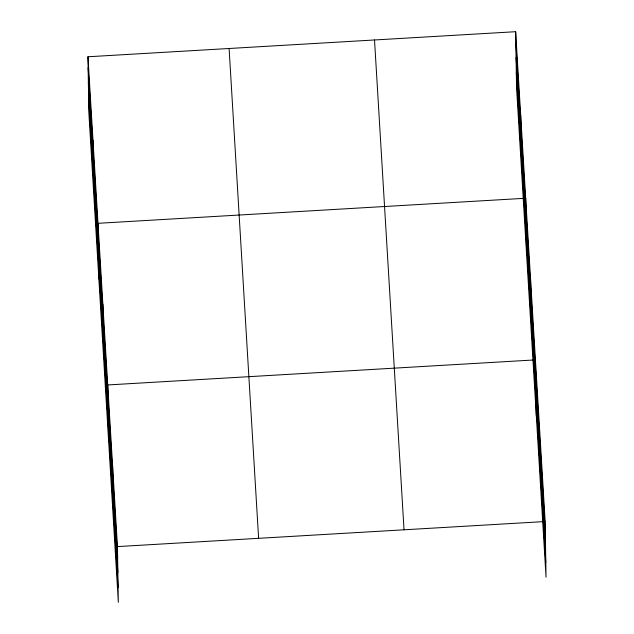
<?xml version="1.0" encoding="UTF-8"?>
<svg xmlns="http://www.w3.org/2000/svg" width="634" height="634" viewBox="0 0 634 634"><rect width="100%" height="100%" fill="white"/><g stroke="black" fill="none" stroke-linecap="round" stroke-linejoin="round"><path stroke-width="0.95" d="M87.96 56.767L117.464 546.595L118.336 602.3L88.839 112.472L87.96 56.767L515.664 31.7L545.161 521.528L546.04 577.233L516.536 87.405L515.664 31.7M117.464 546.595L545.161 521.528M515.83 42.74L545.335 532.568M516.068 57.48L545.565 547.308M516.306 72.664L545.803 562.493M374.52 39.974L404.024 529.802M229.104 48.493L258.609 538.321M88.134 67.806L117.639 557.635M88.364 82.547L117.869 572.375M88.609 97.731L118.106 587.559M540.295 440.701L540.469 451.741M536.301 415.587L535.429 359.882L107.732 384.949L108.604 440.654M530.563 279.063L530.729 290.103M526.569 253.949L525.689 198.244L97.993 223.311L98.864 279.015M520.673 114.968L520.847 126.007M112.598 465.768L112.773 476.808M102.859 304.13L103.033 315.169M92.976 140.035L93.15 151.074"/></g></svg>
